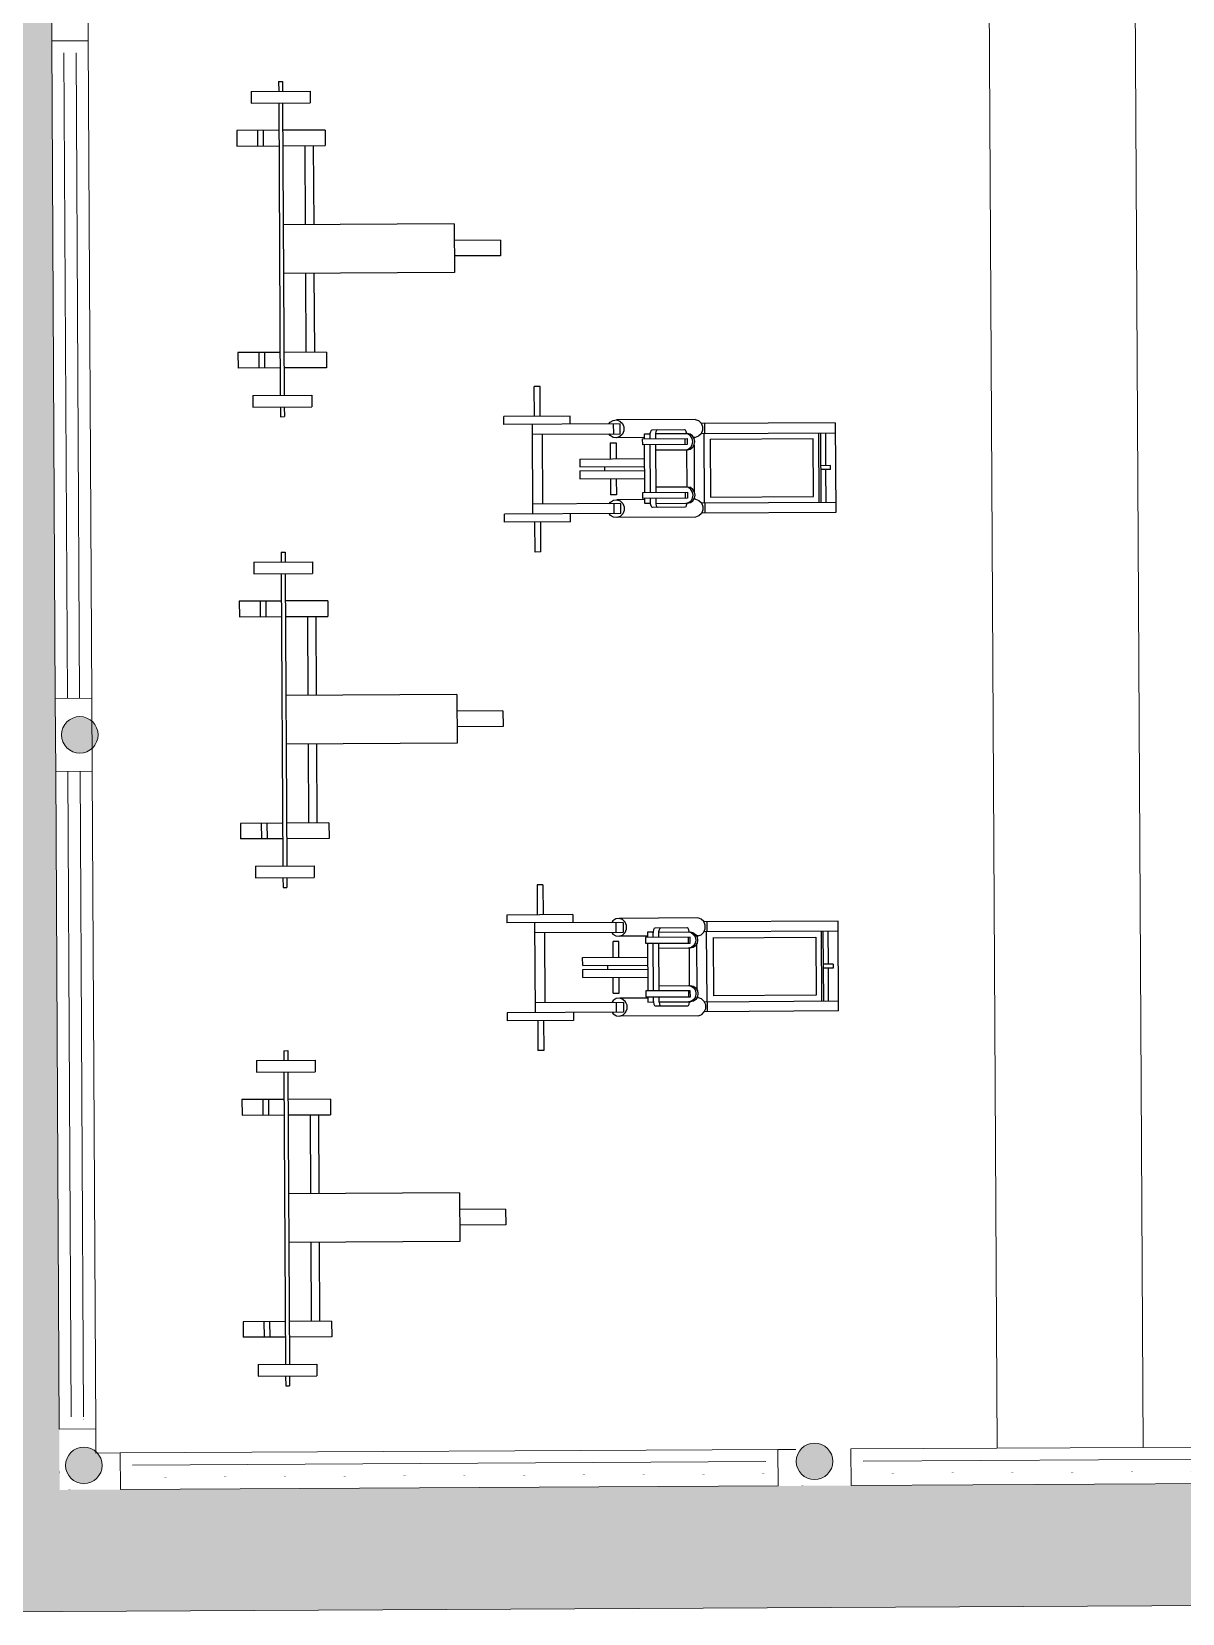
# Model space of a CAD drawing. Header units: millimetres. Extents: x 15176 to 113240, y 14038 to 107702.
# Drawn here: x 23485 to 32935, y 63266 to 76256 of the extents above; entities that cross this region are included whole.
import ezdxf

# ---------------------------------------------------------------- set-up
doc = ezdxf.new("R2010")
doc.units = ezdxf.units.MM
for name, color, linetype in [('contur floor', 175, 'Continuous'), ('furniture', 34, 'Continuous'), ('graas', 72, 'Continuous'), ('hatch', 252, 'Continuous'), ('wall', 5, 'Continuous'), ('windows', 4, 'Continuous')]:
    doc.layers.add(name, color=color, linetype=linetype)
doc.layers.add('plants', color=3, linetype='Continuous', lineweight=25)

# ---------------------------------------------------------------- blocks, each defined once
blk = doc.blocks.new('тренажер6')
at = {"color": 0, "linetype": 'Continuous'}
for p, q in [((1.5137, 0.425), (1.5436, 0.425)), ((1.5137, 0.2714), (1.5137, 0.425)), ((1.5436, 0.2714), (1.5436, 0.425)), ((0.702, 0.2447), (0.6888, 0.2319)), ((0.7189, 0.2507), (0.702, 0.2447)), ((0.7189, 0.2507), (1.1226, 0.2507)), ((1.1057, 0.2447), (1.0925, 0.2319)), ((1.1226, 0.2507), (1.1057, 0.2447)), ((1.1403, 0.2486), (1.1226, 0.2507)), ((1.1558, 0.2391), (1.1403, 0.2486)), ((1.3607, 0.2714), (1.7, 0.2714)), ((1.3607, 0.2304), (1.3607, 0.2714)), ((1.7, 0.2304), (1.7, 0.2714)), ((0, 0.2304), (0.6881, 0.2304)), ((0, 0.2304), (0, -0.2304)), ((0.6881, 0.1792), (0, 0.1792)), ((0.0504, 0.1792), (0.0504, 0.0102)), ((0.0757, 0.1792), (0.0757, -0.1792)), ((0.0858, 0.1792), (0.0858, -0.1792)), ((0.6715, 0.2304), (0.6715, 0.1792)), ((0.6746, 0.1792), (0.6746, -0.1792)), ((0.6888, 0.2319), (0.6815, 0.2144)), ((0.6815, 0.2144), (0.6815, 0.1952)), ((0.6815, 0.1952), (0.6888, 0.1777)), ((0.6888, 0.1777), (0.702, 0.1649)), ((0.702, 0.1649), (0.7189, 0.159)), ((0.7238, 0.1535), (0.7322, 0.167)), ((0.7322, 0.167), (0.7447, 0.176)), ((0.7339, 0.1535), (0.7423, 0.167)), ((0.7423, 0.167), (0.7548, 0.176)), ((0.7447, 0.176), (0.7596, 0.1792)), ((0.7548, 0.176), (0.7696, 0.1792)), ((0.9216, 0.1792), (0.7596, 0.1792)), ((0.7643, 0.1808), (0.7642, 0.1792)), ((0.7664, 0.1907), (0.7643, 0.1808)), ((0.7697, 0.1974), (0.7664, 0.1907)), ((0.7736, 0.1997), (0.7697, 0.1974)), ((0.9401, 0.1997), (0.7736, 0.1997)), ((0.9154, 0.1974), (0.9115, 0.1997)), ((0.9187, 0.1907), (0.9154, 0.1974)), ((0.9209, 0.1808), (0.9187, 0.1907)), ((0.921, 0.1792), (0.9209, 0.1808)), ((0.9216, 0.1529), (0.9216, 0.1792)), ((0.9439, 0.1974), (0.9401, 0.1997)), ((0.9472, 0.1907), (0.9439, 0.1974)), ((0.9494, 0.1808), (0.9472, 0.1907)), ((0.9502, 0.169), (0.9494, 0.1808)), ((0.9787, 0.1792), (0.9495, 0.1792)), ((0.9502, 0.1529), (0.9502, 0.1792)), ((0.9787, 0.1529), (0.9787, 0.1792)), ((1.0925, 0.2319), (1.0853, 0.2144)), ((1.0853, 0.2144), (1.0853, 0.1952)), ((1.0853, 0.1952), (1.0925, 0.1777)), ((1.0925, 0.1777), (1.1057, 0.1649)), ((1.1033, 0.2304), (1.7, 0.2304)), ((1.1033, 0.1792), (1.1033, 0.2304)), ((1.5555, 0.1792), (1.1033, 0.1792)), ((1.1057, 0.1649), (1.1226, 0.159)), ((1.139, 0.2304), (1.139, 0.1792)), ((1.1403, 0.161), (1.1558, 0.1706)), ((1.1616, 0.2304), (1.1558, 0.2391)), ((1.1558, 0.1706), (1.1616, 0.1792)), ((1.5051, 0.1792), (1.5051, -0.1792)), ((1.5555, 0.2304), (1.5555, -0.2304)), ((0.1143, 0.1485), (0.6428, 0.1485)), ((0.1143, -0.1485), (0.1143, 0.1485)), ((0.6411, -0.1485), (0.6411, 0.1485)), ((0.7189, 0.159), (0.7272, 0.159)), ((0.7209, 0.1375), (0.7238, 0.1535)), ((0.7238, 0.1216), (0.7209, 0.1375)), ((0.7322, 0.1081), (0.7238, 0.1216)), ((0.725, 0.159), (0.725, 0.1555)), ((0.725, 0.1196), (0.725, -0.1195)), ((0.7309, 0.1375), (0.7339, 0.1535)), ((0.7339, 0.1216), (0.7309, 0.1375)), ((0.7447, 0.0991), (0.7322, 0.1081)), ((0.7423, 0.1081), (0.7339, 0.1216)), ((0.7548, 0.0991), (0.7423, 0.1081)), ((0.7596, 0.0959), (0.7447, 0.0991)), ((0.7696, 0.0959), (0.7548, 0.0991)), ((0.9216, 0.0959), (0.7596, 0.0959)), ((0.9888, 0.1529), (0.7599, 0.1529)), ((0.7599, 0.1529), (0.7599, 0.1222)), ((0.7599, 0.1222), (0.9888, 0.1222)), ((0.7635, 0.0959), (0.7635, -0.0958)), ((0.77, 0.1222), (0.77, 0.1529)), ((0.9216, -0.1222), (0.9216, 0.1222)), ((0.9502, -0.1222), (0.9502, 0.1222)), ((0.9787, 0.159), (1.1226, 0.159)), ((0.9787, -0.1222), (0.9787, 0.1222)), ((0.9888, 0.1222), (0.9888, 0.1529)), ((1.1226, 0.159), (1.1403, 0.161)), ((1.1253, 0.1331), (1.1253, 0.0512)), ((1.1552, 0.1331), (1.1253, 0.1331)), ((1.1552, 0.1331), (1.1552, 0.0512)), ((0.0259, 0.0102), (0.0757, 0.0102)), ((0.0259, -0.0102), (0.0259, 0.0102)), ((1.3116, 0.0512), (0.9787, 0.0512)), ((1.3116, 0.0102), (0.9787, 0.0102)), ((1.1839, -0.0102), (1.1839, 0.0102)), ((1.3116, 0.0512), (1.3116, 0.0102)), ((0.0259, -0.0102), (0.0757, -0.0102)), ((0.0504, -0.0102), (0.0504, -0.1792)), ((1.3116, -0.0102), (0.9787, -0.0102)), ((1.3116, -0.0512), (0.9787, -0.0512)), ((1.1253, -0.0512), (1.1253, -0.1331)), ((1.1552, -0.0512), (1.1552, -0.1331)), ((1.3116, -0.0102), (1.3116, -0.0512)), ((0.6428, -0.1485), (0.1143, -0.1485)), ((0.7189, -0.159), (0.702, -0.1649)), ((0.7189, -0.159), (0.7273, -0.159)), ((0.7209, -0.1374), (0.7238, -0.1215)), ((0.7238, -0.1534), (0.7209, -0.1374)), ((0.7238, -0.1215), (0.7322, -0.108)), ((0.7322, -0.1669), (0.7238, -0.1534)), ((0.725, -0.1554), (0.725, -0.159)), ((0.7309, -0.1374), (0.7339, -0.1215)), ((0.7339, -0.1534), (0.7309, -0.1374)), ((0.7322, -0.108), (0.7447, -0.0989)), ((0.7339, -0.1215), (0.7423, -0.108)), ((0.7423, -0.1669), (0.7339, -0.1534)), ((0.7423, -0.108), (0.7548, -0.0989)), ((0.7447, -0.0989), (0.7596, -0.0958)), ((0.7548, -0.0989), (0.7696, -0.0958)), ((0.7596, -0.0958), (0.9216, -0.0958)), ((0.7599, -0.1222), (0.7599, -0.1529)), ((0.9888, -0.1222), (0.7599, -0.1222)), ((0.7599, -0.1529), (0.9888, -0.1529)), ((0.77, -0.1529), (0.77, -0.1222)), ((0.9216, -0.1791), (0.9216, -0.1529)), ((0.9502, -0.1792), (0.9502, -0.1529)), ((0.9787, -0.1792), (0.9787, -0.1529)), ((0.9787, -0.159), (1.1226, -0.159)), ((0.9888, -0.1529), (0.9888, -0.1222)), ((1.1226, -0.159), (1.1057, -0.1649)), ((1.1403, -0.161), (1.1226, -0.159)), ((1.1253, -0.1331), (1.1552, -0.1331)), ((1.1558, -0.1706), (1.1403, -0.161)), ((0, -0.1792), (0.6881, -0.1792)), ((0, -0.2304), (0.6881, -0.2304)), ((0.6715, -0.1792), (0.6715, -0.2304)), ((0.6888, -0.1777), (0.6815, -0.1952)), ((0.6815, -0.1952), (0.6815, -0.2144)), ((0.6815, -0.2144), (0.6888, -0.2319)), ((0.702, -0.1649), (0.6888, -0.1777)), ((0.6888, -0.2319), (0.702, -0.2447)), ((0.7447, -0.1759), (0.7322, -0.1669)), ((0.7548, -0.1759), (0.7423, -0.1669)), ((0.7596, -0.1791), (0.7447, -0.1759)), ((0.7696, -0.1791), (0.7548, -0.1759)), ((0.9216, -0.1791), (0.7596, -0.1791)), ((0.7642, -0.1791), (0.7643, -0.1808)), ((0.7643, -0.1808), (0.7664, -0.1907)), ((0.7664, -0.1907), (0.7697, -0.1974)), ((0.7697, -0.1974), (0.7736, -0.1997)), ((0.7736, -0.1997), (0.9401, -0.1997)), ((0.9115, -0.1997), (0.9154, -0.1974)), ((0.9154, -0.1974), (0.9187, -0.1907)), ((0.9187, -0.1907), (0.9209, -0.1808)), ((0.9209, -0.1808), (0.921, -0.1791)), ((0.9401, -0.1997), (0.9439, -0.1974)), ((0.9439, -0.1974), (0.9472, -0.1907)), ((0.9472, -0.1907), (0.9494, -0.1808)), ((0.9494, -0.1808), (0.9502, -0.169)), ((0.9495, -0.1792), (0.9787, -0.1792)), ((1.0925, -0.1777), (1.0853, -0.1952)), ((1.0853, -0.1952), (1.0853, -0.2144)), ((1.0853, -0.2144), (1.0925, -0.2319)), ((1.1057, -0.1649), (1.0925, -0.1777)), ((1.0925, -0.2319), (1.1057, -0.2447)), ((1.1033, -0.1792), (1.5555, -0.1792)), ((1.1033, -0.2304), (1.1033, -0.1792)), ((1.1033, -0.2304), (1.7, -0.2304)), ((1.139, -0.1792), (1.139, -0.2304)), ((1.1403, -0.2486), (1.1558, -0.2391)), ((1.1616, -0.1792), (1.1558, -0.1706)), ((1.1558, -0.2391), (1.1616, -0.2304)), ((1.3607, -0.2714), (1.3607, -0.2304)), ((1.7, -0.2714), (1.7, -0.2304)), ((0.702, -0.2447), (0.7189, -0.2507)), ((0.7189, -0.2507), (1.1226, -0.2507)), ((1.1057, -0.2447), (1.1226, -0.2507)), ((1.1226, -0.2507), (1.1403, -0.2486)), ((1.3607, -0.2714), (1.7, -0.2714)), ((1.5137, -0.425), (1.5137, -0.2714)), ((1.5436, -0.425), (1.5436, -0.2714)), ((1.5137, -0.425), (1.5436, -0.425))]:
    blk.add_line(p, q, dxfattribs=at)
blk = doc.blocks.new('трнеажер5')
at = {"color": 0, "linetype": 'Continuous'}
for p, q in [((-1.1338, 0.86), (-1.1338, 0.81)), ((-1.1338, 0.86), (-1.1137, 0.86)), ((-1.1137, 0.86), (-1.1137, 0.81)), ((-1.2746, 0.81), (-1.2746, 0.75)), ((-1.2746, 0.81), (-0.9729, 0.81)), ((-1.2746, 0.75), (-0.9729, 0.75)), ((-1.1338, 0.75), (-1.1338, -0.75)), ((-1.1137, 0.75), (-1.1137, -0.75)), ((-0.9729, 0.81), (-0.9729, 0.75)), ((-1.1338, 0.61), (-1.35, 0.61)), ((-1.35, 0.61), (-1.35, 0.53)), ((-1.2434, 0.61), (-1.2434, 0.53)), ((-1.2144, 0.61), (-1.2144, 0.53)), ((-0.8963, 0.61), (-1.1137, 0.61)), ((-0.8963, 0.61), (-0.8963, 0.53)), ((-1.35, 0.53), (-1.1326, 0.53)), ((-1.1137, 0.53), (-0.8963, 0.53)), ((-1.0012, 0.53), (-1.0012, 0.125)), ((-0.9578, 0.53), (-0.9578, 0.125)), ((-0.236, 0.125), (-1.1137, 0.125)), ((-0.236, 0.125), (-0.236, -0.125)), ((-0.236, 0.125), (-0.236, -0.125)), ((0, 0.04), (-0.236, 0.04)), ((0, 0.04), (0, -0.04)), ((0, 0.04), (0, -0.04)), ((0, -0.04), (-0.236, -0.04)), ((-0.236, -0.125), (-1.1137, -0.125)), ((-1.0012, -0.125), (-1.0012, -0.53)), ((-0.9578, -0.125), (-0.9578, -0.53)), ((-1.1338, -0.53), (-1.35, -0.53)), ((-1.35, -0.53), (-1.35, -0.61)), ((-1.2434, -0.53), (-1.2434, -0.61)), ((-1.2144, -0.53), (-1.2144, -0.61)), ((-0.8963, -0.53), (-1.1137, -0.53)), ((-0.8963, -0.53), (-0.8963, -0.61)), ((-1.1338, -0.61), (-1.35, -0.61)), ((-0.8963, -0.61), (-1.1137, -0.61)), ((-1.2746, -0.75), (-1.2746, -0.81)), ((-1.2746, -0.75), (-0.9729, -0.75)), ((-1.2746, -0.81), (-0.9729, -0.81)), ((-1.1338, -0.81), (-1.1338, -0.86)), ((-1.1137, -0.81), (-1.1137, -0.86)), ((-0.9729, -0.75), (-0.9729, -0.81)), ((-1.1338, -0.86), (-1.1137, -0.86))]:
    blk.add_line(p, q, dxfattribs=at)
blk = doc.blocks.new('T40C')
at = {"color": 82, "linetype": 'Continuous'}
for p, q in [((-0.0047, 0.2984), (-0.1711, 0.4799)), ((-0.1219, 0.4263), (-0.1133, 0.5002)), ((-0.0016, 0.4444), (-0.055, 0.5069)), ((-0.0016, 0.0138), (-0.0016, 0.5115)), ((-0.0016, 0.5115), (-0.0016, -0.4769)), ((-0.0016, 0.4364), (0.0585, 0.5048)), ((-0.0016, 0.2889), (0.1386, 0.4896)), ((0.1041, 0.4402), (0.0754, 0.5038)), ((0.0979, 0.4313), (0.1806, 0.4751)), ((0.2217, 0.4068), (0.1848, 0.4759)), ((-0.2, 0.2178), (-0.2513, 0.4459)), ((-0.2374, 0.3843), (-0.221, 0.4586)), ((-0.1327, 0.438), (-0.2166, 0.4607)), ((0.2091, 0.2244), (0.2252, 0.4573)), ((-0.3045, 0.3219), (-0.313, 0.3998)), ((-0.2369, 0.3817), (-0.2976, 0.4118)), ((0.2208, 0.3933), (0.2879, 0.4166)), ((0.2979, 0.3132), (0.3134, 0.399)), ((0.3508, 0.3661), (-0.3487, -0.3333)), ((0.0011, 0.0164), (-0.3443, 0.3618)), ((-0.3443, 0.3618), (0.3464, -0.329)), ((-0.3055, 0.3229), (-0.3893, 0.3231)), ((0.3008, 0.3162), (0.3801, 0.3306)), ((-0.2034, 0.2144), (-0.4335, 0.2627)), ((-0.3838, 0.2523), (-0.4084, 0.2975)), ((0.3847, 0.2335), (0.4047, 0.2984)), ((-0.377, 0.2509), (-0.4492, 0.2275)), ((0.2092, 0.2254), (0.4418, 0.2362)), ((0.3861, 0.2336), (0.4597, 0.1963)), ((0.3915, 0.2339), (0.3982, 0.2342)), ((-0.4278, 0.1246), (-0.4601, 0.209)), ((0.4263, 0.1181), (0.4586, 0.1989)), ((-0.2946, 0.0138), (-0.4744, 0.1635)), ((0.2937, 0.0138), (0.4738, 0.1555)), ((-0.4281, 0.1249), (-0.4899, 0.1006)), ((0.4291, 0.1204), (0.4873, 0.0978)), ((-0.4418, 0.0138), (-0.4967, 0.0634)), ((0.4315, 0.0138), (0.491, 0.0679)), ((-0.4277, 0.0138), (-0.4952, -0.0443)), ((0.4953, 0.0138), (-0.4939, 0.0138)), ((-0.2846, 0.0167), (-0.4721, -0.1432)), ((-0.0016, 0.0138), (-0.2917, 0.0059)), ((-0.0016, 0.0138), (-0.0528, -0.0021)), ((-0.0016, 0.0138), (-0.0528, -0.0021)), ((-0.0016, 0.0138), (0.0011, 0.0164)), ((-0.0016, 0.0138), (0.4953, 0.0138)), ((0.285, 0.0138), (0.4722, -0.133)), ((0.2917, 0.0138), (0.3747, 0.0138)), ((0.4349, 0.0169), (0.4927, -0.0276)), ((-0.4294, -0.1068), (-0.4874, -0.0863)), ((-0.4387, -0.1147), (-0.459, -0.1779)), ((0.4191, -0.0914), (0.4833, -0.0909)), ((0.4217, -0.0934), (0.4533, -0.184)), ((-0.3712, -0.2192), (-0.4529, -0.1923)), ((-0.2066, -0.1906), (-0.4335, -0.23)), ((-0.2067, -0.1914), (-0.2414, -0.4204)), ((0.2042, -0.1867), (0.2149, -0.4325)), ((0.2071, -0.1897), (0.4318, -0.2236)), ((0.3628, -0.2132), (0.4476, -0.1967)), ((0.3755, -0.2151), (0.3928, -0.2871)), ((-0.3712, -0.2192), (-0.3953, -0.2872)), ((-0.0016, -0.2565), (0.16, -0.4525)), ((-0.3126, -0.2938), (-0.3837, -0.3016)), ((-0.3124, -0.2971), (-0.3082, -0.3761)), ((-0.0016, -0.2596), (-0.1424, -0.4599)), ((0.3007, -0.2833), (0.3874, -0.2905)), ((0.3008, -0.2851), (0.3017, -0.3787)), ((-0.2322, -0.3601), (-0.2902, -0.3882)), ((-0.2315, -0.3548), (-0.2033, -0.4394)), ((0.2123, -0.3741), (0.1875, -0.442)), ((0.212, -0.3667), (0.2724, -0.3967)), ((-0.1046, -0.4061), (-0.1917, -0.4425)), ((-0.1086, -0.4118), (-0.0869, -0.4727)), ((-0.0016, -0.4144), (-0.047, -0.4779)), ((-0.0016, -0.4109), (0.0515, -0.477)), ((0.1172, -0.4006), (0.0947, -0.4728)), ((0.1259, -0.4112), (0.1857, -0.4428))]:
    blk.add_line(p, q, dxfattribs=at)
at = {"color": 31, "linetype": 'Continuous'}
for p, q in [((-0.0016, 0.0138), (0.1054, 0.4378)), ((-0.0016, 0.0138), (0.1166, 0.4328)), ((0.0011, 0.0164), (0.1417, 0.4349)), ((0.0011, 0.0164), (0.1801, 0.4343)), ((0.0011, 0.0164), (0.161, 0.432)), ((-0.0016, 0.0138), (0.2033, 0.4135)), ((-0.0016, 0.0138), (0.0852, 0.4075)), ((-0.0016, 0.0138), (0.2072, 0.3567)), ((0.0011, 0.0164), (0.3508, 0.3661)), ((0.0011, 0.0164), (0.0491, 0.3369)), ((0.0011, 0.0164), (0.0175, 0.3021)), ((-0.0016, 0.0138), (0.1989, 0.2926)), ((-0.0016, 0.0138), (0.1836, 0.2378)), ((-0.0016, 0.0138), (-0.4477, -0.1559)), ((-0.0016, 0.0138), (-0.4464, -0.1312)), ((-0.0016, 0.0138), (-0.4422, -0.1429)), ((-0.0016, 0.0138), (-0.4379, -0.1735)), ((-0.0016, 0.0138), (-0.4328, -0.1117)), ((-0.0016, 0.0138), (-0.4324, -0.1862)), ((-0.4324, -0.1862), (-0.0016, 0.0138)), ((-0.0016, 0.0138), (-0.4146, -0.0968)), ((-0.0016, 0.0138), (-0.4013, -0.1946)), ((-0.0016, 0.0138), (-0.3864, -0.0775)), ((-0.0016, 0.0138), (-0.3647, -0.0593)), ((-0.0016, 0.0138), (-0.3588, -0.1967)), ((-0.0016, 0.0138), (-0.3309, -0.0302)), ((-0.0016, 0.0138), (-0.3156, -0.0151)), ((-0.0016, 0.0138), (-0.3007, -0.0042)), ((-0.0016, 0.0138), (-0.2861, -0.1863)), ((-0.0016, 0.0138), (-0.2311, -0.181)), ((-0.0016, 0.0138), (0.0088, -0.2669)), ((-0.0016, 0.0138), (0.0243, -0.2768)), ((-0.0016, 0.0138), (0.0408, -0.3033)), ((-0.0016, 0.0138), (0.0625, -0.3241)), ((-0.0016, 0.0138), (0.0872, -0.3518)), ((-0.0016, 0.0138), (0.1104, -0.3878)), ((-0.0016, 0.0138), (0.1339, -0.4064)), ((-0.0016, 0.0138), (0.1521, -0.4202)), ((-0.0016, 0.0138), (0.1669, -0.4211)), ((-0.0016, 0.0138), (0.1801, -0.4202)), ((-0.0016, 0.0138), (0.1959, -0.4202)), ((-0.0016, 0.0138), (0.2013, -0.3955)), ((-0.0016, 0.0138), (0.2072, -0.3832)), ((-0.0016, 0.0138), (0.2062, -0.3647)), ((-0.0016, 0.0138), (0.2018, -0.3233)), ((-0.0016, 0.0138), (0.2038, -0.3052)), ((-0.0016, 0.0138), (0.2044, -0.2809)), ((-0.0016, 0.0138), (0.1983, -0.2504)), ((-0.0016, 0.0138), (0.197, -0.2334)), ((-0.0016, 0.0138), (0.2007, -0.2173)), ((-0.0016, 0.0138), (0.1959, -0.1959)), ((-0.0528, -0.0021), (-0.4551, -0.1664)), ((-0.0528, -0.0021), (-0.3463, -0.045))]:
    blk.add_line(p, q, dxfattribs=at)
at = {"color": 82, "linetype": 'Continuous'}
blk.add_circle((-0.0016, 0.0138), 0.496, dxfattribs=at)

msp = doc.modelspace()

# ---------------------------------------------------------------- hatches: boundary and pattern name
at = {"layer": 'graas', "linetype": 'ByBlock', "lineweight": 13}
h = msp.add_hatch(dxfattribs=at)
h.set_pattern_fill('AR-SAND', color=256, scale=10, angle=69, style=0)
h.set_pattern_definition([(37.5, (25327.6, 41406.1), (-16.0003, 489.4132), [0, -386.08, 0, -431.8, 0, -412.75]), (7.5, (25327.6, 41406.1), (449.523, 716.825), [0, -208.28, 0, -347.98, 0, -133.35]), (327.5, (25015.17, 41406.1), (790.9924, 1.4372), [0, -127, 0, -457.2, 0, -596.9]), (317.5, (25015.2, 41406.1), (763.5565, 222.929), [0, -63.5, 0, -299.72, 0, -342.9])])
edge = h.paths.add_edge_path()
edge.add_line((23715, 64280), (23593, 86684))
edge.add_line((22183, 86676), (23593, 86684))
edge.add_arc((22622, 84936), 1795, 103.3105, 159.0228)
edge.add_line((21056, 72414), (20947, 85578))
edge.add_line((21106, 63266), (21056, 72414))
edge.add_line((21106, 63266), (52716, 63438))
edge.add_line((53914, 64445), (23715, 64280))
edge.add_arc((52700, 64673), 1235, 269.9226, 349.3392)
at = {"layer": 'hatch', "linetype": 'ByBlock', "lineweight": 13}
h = msp.add_hatch(color=256, dxfattribs=at)
edge = h.paths.add_edge_path()
edge.add_arc((23881, 70481), 150, 0, 360)
h = msp.add_hatch(color=256, dxfattribs=at)
edge = h.paths.add_edge_path()
edge.add_arc((23881, 70481), 150, 0, 360)
h = msp.add_hatch(color=256, dxfattribs=at)
edge = h.paths.add_edge_path()
edge.add_arc((23914, 64481), 150, 0, 360)
h = msp.add_hatch(color=256, dxfattribs=at)
edge = h.paths.add_edge_path()
edge.add_arc((29914, 64514), 150, 0, 360)

# ---------------------------------------------------------------- linework, layer by layer
at = {"color": 7, "lineweight": 20}
msp.add_line((21106, 63266, -176710), (52716, 63438, -176710), dxfattribs=at)
at = {"layer": 'contur floor', "linetype": 'ByBlock', "lineweight": 13}
for p, q in [((31413, 64622, -176710), (31265, 91740, -176710)), ((32613, 64629, -176710), (32468, 91249, -176710))]:
    msp.add_line(p, q, dxfattribs=at)
at = {"layer": 'wall', "linetype": 'ByBlock', "lineweight": 13}
for p, q in [((23650, 76180, -176710), (23647, 76780, -176710)), ((23950, 76182, -176710), (23947, 76782, -176710)), ((23650, 76180, -176710), (23950, 76182, -176710)), ((23679, 70780, -176710), (23979, 70782, -176710)), ((23683, 70180, -176710), (23679, 70780, -176710)), ((23983, 70182, -176710), (23979, 70782, -176710)), ((23683, 70180, -176710), (23983, 70182, -176710)), ((23712, 64780, -176710), (24012, 64782, -176710)), ((24012, 64782, -176710), (24013, 64582, -176710)), ((24213, 64583, -176710), (24013, 64582, -176710)), ((24213, 64583, -176710), (24215, 64283, -176710)), ((29761, 64613, -176710), (29613, 64612, -176710)), ((29613, 64612, -176710), (29615, 64312, -176710)), ((30213, 64616, -176710), (30215, 64316, -176710))]:
    msp.add_line(p, q, dxfattribs=at)
at = {"layer": 'wall', "color": 0, "linetype": 'ByBlock', "lineweight": 13}
for p, q in [((23650, 76180, -176710), (23679, 70780, -176710)), ((23979, 70782, -176710), (23950, 76182, -176710)), ((23683, 70180, -176710), (23712, 64780, -176710)), ((24012, 64782, -176710), (23983, 70182, -176710)), ((29613, 64612, -176710), (24213, 64583, -176710)), ((35613, 64645, -176710), (30213, 64616, -176710)), ((24215, 64283, -176710), (29615, 64312, -176710)), ((30215, 64316, -176710), (35615, 64345, -176710))]:
    msp.add_line(p, q, dxfattribs=at)
at = {"layer": 'wall', "color": 0, "linetype": 'ByBlock', "lineweight": 13, "const_width": 0.1, "elevation": -176710}
for points in [[(23750, 76181), (23750, 76081), (23850, 76081), (23850, 76181)], [(23779, 70781), (23779, 70881), (23879, 70881), (23879, 70781)], [(23783, 70181), (23783, 70081), (23883, 70081), (23883, 70181)], [(23812, 64781), (23811, 64881), (23911, 64881), (23912, 64781)], [(24214, 64483), (24314, 64483), (24314, 64383), (24214, 64383)], [(29614, 64412), (29514, 64412), (29514, 64512), (29614, 64512)], [(30214, 64516), (30314, 64516), (30314, 64416), (30214, 64416)]]:
    msp.add_lwpolyline(points, dxfattribs=at)
at = {"layer": 'wall', "linetype": 'ByBlock', "lineweight": 13, "const_width": 0.1, "elevation": -176710}
for points in [[(23712, 64780), (23715, 64280), (23715, 64280), (24215, 64283)], [(29615, 64312), (30215, 64316)]]:
    msp.add_lwpolyline(points, dxfattribs=at)
at = {"layer": 'wall', "linetype": 'ByBlock', "lineweight": 13}
for centre in [(23881, 70481, -176710), (23881, 70481, -176710), (23914, 64481, -176710), (29914, 64514, -176710)]:
    msp.add_circle(centre, 150, dxfattribs=at)
at = {"layer": 'windows', "linetype": 'ByBlock', "lineweight": 13}
for p, q in [((23779, 70781, -176710), (23750, 76081, -176710)), ((23879, 70781, -176710), (23850, 76081, -176710)), ((23811, 64881, -176710), (23783, 70181, -176710)), ((23911, 64881, -176710), (23883, 70181, -176710)), ((29514, 64512, -176710), (24314, 64483, -176710)), ((35513, 64545, -176710), (30314, 64516, -176710))]:
    msp.add_line(p, q, dxfattribs=at)
at = {"layer": 'windows', "linetype": 'ByBlock', "lineweight": 13, "const_width": 0.1, "elevation": -176710}
for points in [[(30314, 64416), (35514, 64445)], [(24314, 64383), (29514, 64412)]]:
    msp.add_lwpolyline(points, dxfattribs=at)

# ---------------------------------------------------------------- block references
at = {"layer": 'furniture', "linetype": 'Continuous', "yscale": 1599.999999999996, "zscale": 1599.999999999996}
for name, p, xscale, rotation in [('трнеажер5', (27335, 74480, -334445), 1599.999999999996, 0.3124382644662306), ('тренажер6', (30086, 72676, -255577), -1599.999999999997, 0.3124382645462997), ('трнеажер5', (27356, 70614, -334445), 1599.999999999996, 0.3124382644662306), ('тренажер6', (30109, 68582, -255577), 1599.999999999996, 180.3124382644661), ('трнеажер5', (27378, 66521, -176710), 1599.999999999996, 0.3124382644662306)]:
    msp.add_blockref(name, p, dxfattribs=dict(at, xscale=xscale, rotation=rotation))
at = {"layer": 'plants', "xscale": 3017.934968268316, "yscale": 3017.934968268316, "zscale": 3017.934968268316, "rotation": 227.4000000000004}
msp.add_blockref('T40C', (22026, 77329, -541), dxfattribs=at)

doc.saveas('drawing.dxf')
